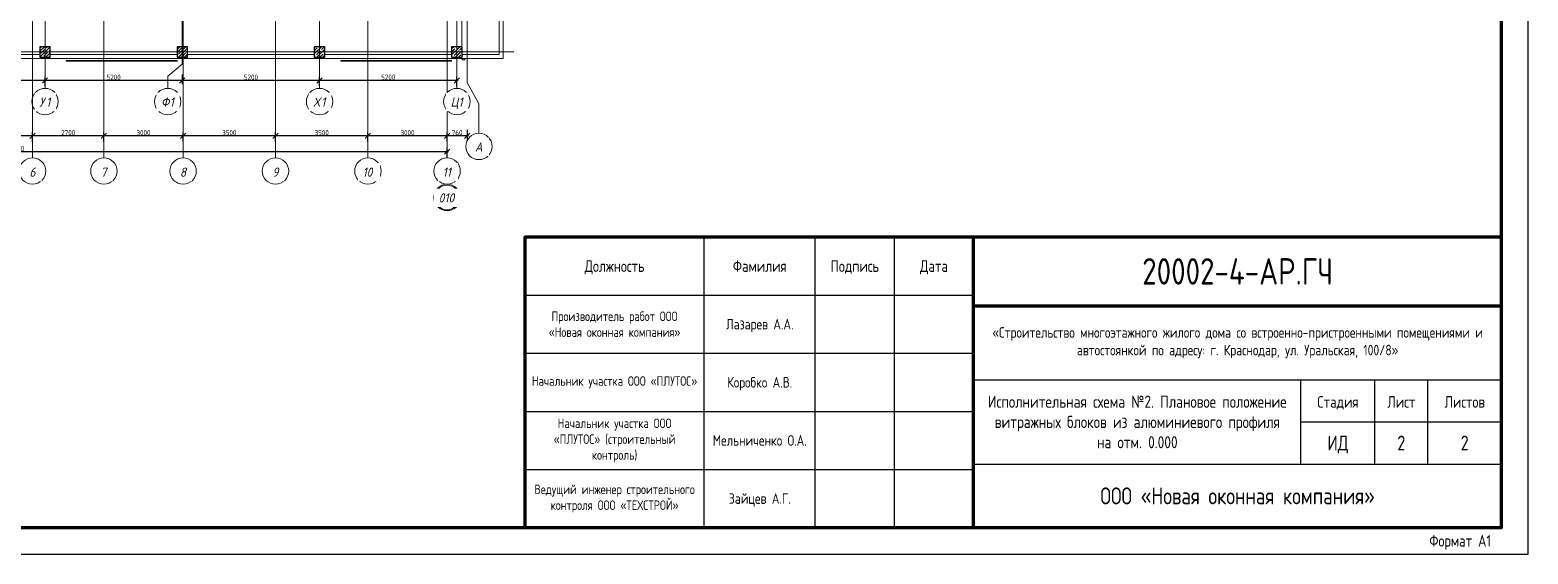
# Model space of a CAD drawing. Header units: millimetres. Extents: x -11854 to 4360091, y -19344 to 4989148.
# Drawn here: x 99603 to 156346, y -19344 to 495 of the extents above; entities that cross this region are included whole.
import ezdxf
from ezdxf.enums import TextEntityAlignment as Align

# ---------------------------------------------------------------- set-up
doc = ezdxf.new("R2010")
doc.units = ezdxf.units.MM
doc.linetypes.add('Линия сетки', pattern=[22.225, 12.7, -3.175, 3.175, -3.175])
doc.layers.get('0').update_dxf_attribs({"color": 254})
doc.layers.get('Defpoints').update_dxf_attribs({"color": 254})
for name, color, linetype, lineweight in [('A-ANNO-DIMS', 254, 'Continuous', 9), ('A-FLOR', 254, 'Continuous', 9), ('A-WALL', 254, 'Continuous', 9), ('S-GRID', 254, 'Continuous', 9), ('S-GRID-IDEN', 254, 'Continuous', 9)]:
    doc.layers.add(name, color=color, linetype=linetype, lineweight=lineweight)
doc.layers.add('РАМКА', color=7, linetype='Continuous')
doc.layers.add('ТЕКСТ', color=7, linetype='Continuous')
doc.styles.add('ISOCPEUR', font='isocpeur.ttf', dxfattribs={"width": 0.8, "height": 200})
doc.styles.add('ISOCPEUR_I', font='isocpeui.ttf', dxfattribs={"width": 0.9, "height": 350})
doc.styles.add('ИД', font='isocpeur.ttf', dxfattribs={"width": 0.8})
doc.dimstyles.new('2_0_мм_ISOCPEUR', dxfattribs={"dimscale": 304.8, "dimtxt": 199.196235, "dimasz": 0.656168, "dimexe": 0.459318, "dimexo": 0.625, "dimgap": 0.065617, "dimtad": 1, "dimdec": 0, "dimtxsty": 'ISOCPEUR', "dimblk1": 'OBLIQUE', "dimblk2": 'OBLIQUE', "dimsah": 1, "dimcen": 2.5, "dimdle": 0.164042, "dimazin": 3, "dimtfac": 1, "dimtix": 1, "dimtmove": 0, "dimatfit": 3, "dimfxl": 0.787402, "dimfxlon": 1, "dimtvp": 1, "dimarcsym": 2})
pattern_1 = [(45, (542041.67, 20914.14), (-114.04925, 114.04925), []), (45, (542155.72, 20914.14), (-114.04925, 114.04925), [201.613, -40.323, 3.353, -36.97])]

# ---------------------------------------------------------------- blocks, each defined once
blk = doc.blocks.new('Ось сетки - Заголовок сетки - Окружность 5 мм-84278-1А')
at = {"layer": 'S-GRID-IDEN'}
blk.add_circle((0, 0), 5, dxfattribs=at)
blk = doc.blocks.new('_Oblique')
at = {"color": 0, "linetype": 'ByBlock', "lineweight": -2}
blk.add_line((-0.5, -0.5), (0.5, 0.5), dxfattribs=at)
blk = doc.blocks.new('*D582')
at = {"layer": 'A-ANNO-DIMS', "color": 0, "lineweight": -2, "transparency": 16777216}
for p, q in [((82703, -3891), (82703, -4252)), ((115403, -4332), (115403, -3972)), ((115453, -4112), (82653, -4112))]:
    blk.add_line(p, q, dxfattribs=at)
at = {"layer": 'Defpoints', "color": 0, "transparency": 16777216}
for p in [(82703, -3872), (82703, -4112), (115403, -4352)]:
    blk.add_point(p, dxfattribs=at)
at = {"layer": 'A-ANNO-DIMS', "color": 0, "lineweight": -2, "transparency": 16777216, "xscale": 200, "yscale": 200, "zscale": 200, "rotation": 180}
blk.add_blockref('_Oblique', (82703, -4112), dxfattribs=at)
at = {"layer": 'A-ANNO-DIMS', "color": 0, "lineweight": -2, "transparency": 16777216, "xscale": 200, "yscale": 200, "zscale": 200}
blk.add_blockref('_Oblique', (115403, -4112), dxfattribs=at)
at = {"layer": 'A-ANNO-DIMS', "color": 0, "transparency": 16777216, "insert": (99053, -3992), "char_height": 200, "width": 666.54, "attachment_point": 5, "style": 'ISOCPEUR'}
blk.add_mtext('\\A1;32700', dxfattribs=at)
blk = doc.blocks.new('*D583')
at = {"layer": 'A-ANNO-DIMS', "color": 0, "lineweight": -2, "transparency": 16777216}
for p, q in [((115403, -3732), (115403, -3372)), ((116163, -3291), (116163, -3652)), ((116213, -3512), (115353, -3512))]:
    blk.add_line(p, q, dxfattribs=at)
at = {"layer": 'Defpoints', "color": 0, "transparency": 16777216}
for p in [(116163, -3272), (115403, -3512), (115403, -3752)]:
    blk.add_point(p, dxfattribs=at)
at = {"layer": 'A-ANNO-DIMS', "color": 0, "lineweight": -2, "transparency": 16777216, "xscale": 200, "yscale": 200, "zscale": 200, "rotation": 180}
blk.add_blockref('_Oblique', (115403, -3512), dxfattribs=at)
at = {"layer": 'A-ANNO-DIMS', "color": 0, "lineweight": -2, "transparency": 16777216, "xscale": 200, "yscale": 200, "zscale": 200}
blk.add_blockref('_Oblique', (116163, -3512), dxfattribs=at)
at = {"layer": 'A-ANNO-DIMS', "color": 0, "transparency": 16777216, "insert": (115783, -3392), "char_height": 200, "width": 399.92, "attachment_point": 5, "style": 'ISOCPEUR'}
blk.add_mtext('\\A1;760', dxfattribs=at)
blk = doc.blocks.new('*D584')
at = {"layer": 'A-ANNO-DIMS', "color": 0, "lineweight": -2, "transparency": 16777216}
for p, q in [((112403, -3732), (112403, -3372)), ((115403, -3732), (115403, -3372)), ((115453, -3512), (112353, -3512))]:
    blk.add_line(p, q, dxfattribs=at)
at = {"layer": 'Defpoints', "color": 0, "transparency": 16777216}
for p in [(112403, -3512), (112403, -3752), (115403, -3752)]:
    blk.add_point(p, dxfattribs=at)
at = {"layer": 'A-ANNO-DIMS', "color": 0, "lineweight": -2, "transparency": 16777216, "xscale": 200, "yscale": 200, "zscale": 200, "rotation": 180}
blk.add_blockref('_Oblique', (112403, -3512), dxfattribs=at)
at = {"layer": 'A-ANNO-DIMS', "color": 0, "lineweight": -2, "transparency": 16777216, "xscale": 200, "yscale": 200, "zscale": 200}
blk.add_blockref('_Oblique', (115403, -3512), dxfattribs=at)
at = {"layer": 'A-ANNO-DIMS', "color": 0, "transparency": 16777216, "insert": (113903, -3392), "char_height": 200, "width": 533.23, "attachment_point": 5, "style": 'ISOCPEUR'}
blk.add_mtext('\\A1;3000', dxfattribs=at)
blk = doc.blocks.new('*D585')
at = {"layer": 'A-ANNO-DIMS', "color": 0, "lineweight": -2, "transparency": 16777216}
for p, q in [((108903, -3732), (108903, -3372)), ((112403, -3732), (112403, -3372)), ((112453, -3512), (108853, -3512))]:
    blk.add_line(p, q, dxfattribs=at)
at = {"layer": 'Defpoints', "color": 0, "transparency": 16777216}
for p in [(108903, -3512), (108903, -3752), (112403, -3752)]:
    blk.add_point(p, dxfattribs=at)
at = {"layer": 'A-ANNO-DIMS', "color": 0, "lineweight": -2, "transparency": 16777216, "xscale": 200, "yscale": 200, "zscale": 200, "rotation": 180}
blk.add_blockref('_Oblique', (108903, -3512), dxfattribs=at)
at = {"layer": 'A-ANNO-DIMS', "color": 0, "lineweight": -2, "transparency": 16777216, "xscale": 200, "yscale": 200, "zscale": 200}
blk.add_blockref('_Oblique', (112403, -3512), dxfattribs=at)
at = {"layer": 'A-ANNO-DIMS', "color": 0, "transparency": 16777216, "insert": (110653, -3392), "char_height": 200, "width": 533.23, "attachment_point": 5, "style": 'ISOCPEUR'}
blk.add_mtext('\\A1;3500', dxfattribs=at)
blk = doc.blocks.new('*D586')
at = {"layer": 'A-ANNO-DIMS', "color": 0, "lineweight": -2, "transparency": 16777216}
for p, q in [((105403, -3732), (105403, -3372)), ((108903, -3732), (108903, -3372)), ((108953, -3512), (105353, -3512))]:
    blk.add_line(p, q, dxfattribs=at)
at = {"layer": 'Defpoints', "color": 0, "transparency": 16777216}
for p in [(105403, -3512), (105403, -3752), (108903, -3752)]:
    blk.add_point(p, dxfattribs=at)
at = {"layer": 'A-ANNO-DIMS', "color": 0, "lineweight": -2, "transparency": 16777216, "xscale": 200, "yscale": 200, "zscale": 200, "rotation": 180}
blk.add_blockref('_Oblique', (105403, -3512), dxfattribs=at)
at = {"layer": 'A-ANNO-DIMS', "color": 0, "lineweight": -2, "transparency": 16777216, "xscale": 200, "yscale": 200, "zscale": 200}
blk.add_blockref('_Oblique', (108903, -3512), dxfattribs=at)
at = {"layer": 'A-ANNO-DIMS', "color": 0, "transparency": 16777216, "insert": (107153, -3392), "char_height": 200, "width": 533.23, "attachment_point": 5, "style": 'ISOCPEUR'}
blk.add_mtext('\\A1;3500', dxfattribs=at)
blk = doc.blocks.new('*D587')
at = {"layer": 'A-ANNO-DIMS', "color": 0, "lineweight": -2, "transparency": 16777216}
for p, q in [((102403, -3732), (102403, -3372)), ((105403, -3732), (105403, -3372)), ((105453, -3512), (102353, -3512))]:
    blk.add_line(p, q, dxfattribs=at)
at = {"layer": 'Defpoints', "color": 0, "transparency": 16777216}
for p in [(102403, -3512), (102403, -3752), (105403, -3752)]:
    blk.add_point(p, dxfattribs=at)
at = {"layer": 'A-ANNO-DIMS', "color": 0, "lineweight": -2, "transparency": 16777216, "xscale": 200, "yscale": 200, "zscale": 200, "rotation": 180}
blk.add_blockref('_Oblique', (102403, -3512), dxfattribs=at)
at = {"layer": 'A-ANNO-DIMS', "color": 0, "lineweight": -2, "transparency": 16777216, "xscale": 200, "yscale": 200, "zscale": 200}
blk.add_blockref('_Oblique', (105403, -3512), dxfattribs=at)
at = {"layer": 'A-ANNO-DIMS', "color": 0, "transparency": 16777216, "insert": (103903, -3392), "char_height": 200, "width": 533.23, "attachment_point": 5, "style": 'ISOCPEUR'}
blk.add_mtext('\\A1;3000', dxfattribs=at)
blk = doc.blocks.new('*D588')
at = {"layer": 'A-ANNO-DIMS', "color": 0, "lineweight": -2, "transparency": 16777216}
for p, q in [((99703, -3732), (99703, -3372)), ((102403, -3732), (102403, -3372)), ((102453, -3512), (99653, -3512))]:
    blk.add_line(p, q, dxfattribs=at)
at = {"layer": 'Defpoints', "color": 0, "transparency": 16777216}
for p in [(99703, -3512), (99703, -3752), (102403, -3752)]:
    blk.add_point(p, dxfattribs=at)
at = {"layer": 'A-ANNO-DIMS', "color": 0, "lineweight": -2, "transparency": 16777216, "xscale": 200, "yscale": 200, "zscale": 200, "rotation": 180}
blk.add_blockref('_Oblique', (99703, -3512), dxfattribs=at)
at = {"layer": 'A-ANNO-DIMS', "color": 0, "lineweight": -2, "transparency": 16777216, "xscale": 200, "yscale": 200, "zscale": 200}
blk.add_blockref('_Oblique', (102403, -3512), dxfattribs=at)
at = {"layer": 'A-ANNO-DIMS', "color": 0, "transparency": 16777216, "insert": (101053, -3392), "char_height": 200, "width": 533.23, "attachment_point": 5, "style": 'ISOCPEUR'}
blk.add_mtext('\\A1;2700', dxfattribs=at)
blk = doc.blocks.new('*D589')
at = {"layer": 'A-ANNO-DIMS', "color": 0, "lineweight": -2, "transparency": 16777216}
for p, q in [((95703, -3732), (95703, -3372)), ((99703, -3732), (99703, -3372)), ((99753, -3512), (95653, -3512))]:
    blk.add_line(p, q, dxfattribs=at)
at = {"layer": 'Defpoints', "color": 0, "transparency": 16777216}
for p in [(95703, -3512), (95703, -3752), (99703, -3752)]:
    blk.add_point(p, dxfattribs=at)
at = {"layer": 'A-ANNO-DIMS', "color": 0, "lineweight": -2, "transparency": 16777216, "xscale": 200, "yscale": 200, "zscale": 200, "rotation": 180}
blk.add_blockref('_Oblique', (95703, -3512), dxfattribs=at)
at = {"layer": 'A-ANNO-DIMS', "color": 0, "lineweight": -2, "transparency": 16777216, "xscale": 200, "yscale": 200, "zscale": 200}
blk.add_blockref('_Oblique', (99703, -3512), dxfattribs=at)
at = {"layer": 'A-ANNO-DIMS', "color": 0, "transparency": 16777216, "insert": (97703, -3392), "char_height": 200, "width": 551.62, "attachment_point": 5, "style": 'ISOCPEUR'}
blk.add_mtext('\\A1;4000', dxfattribs=at)
blk = doc.blocks.new('Ось сетки - Заголовок сетки - Окружность 5 ДВОЙНОЙ мм-2920442-1А')
at = {"layer": 'S-GRID-IDEN'}
for radius in [5, 4.67]:
    blk.add_circle((0, 0), radius, dxfattribs=at)
blk = doc.blocks.new('*D649')
at = {"layer": 'A-ANNO-DIMS', "color": 0, "lineweight": -2, "transparency": 16777216}
for p, q in [((115823, -1413), (110523, -1413)), ((110573, -1634), (110573, -1273)), ((115773, -1634), (115773, -1273))]:
    blk.add_line(p, q, dxfattribs=at)
at = {"layer": 'Defpoints', "color": 0, "transparency": 16777216}
for p in [(110573, -1413), (110573, -1653), (115773, -1653)]:
    blk.add_point(p, dxfattribs=at)
at = {"layer": 'A-ANNO-DIMS', "color": 0, "lineweight": -2, "transparency": 16777216, "xscale": 200, "yscale": 200, "zscale": 200, "rotation": 180}
blk.add_blockref('_Oblique', (110573, -1413), dxfattribs=at)
at = {"layer": 'A-ANNO-DIMS', "color": 0, "lineweight": -2, "transparency": 16777216, "xscale": 200, "yscale": 200, "zscale": 200}
blk.add_blockref('_Oblique', (115773, -1413), dxfattribs=at)
at = {"layer": 'A-ANNO-DIMS', "color": 0, "transparency": 16777216, "insert": (113173, -1293), "char_height": 200, "width": 533.23, "attachment_point": 5, "style": 'ISOCPEUR'}
blk.add_mtext('\\A1;5200', dxfattribs=at)
blk = doc.blocks.new('*D650')
at = {"layer": 'A-ANNO-DIMS', "color": 0, "lineweight": -2, "transparency": 16777216}
for p, q in [((110623, -1413), (105323, -1413)), ((105373, -1192), (105373, -1553)), ((110573, -1634), (110573, -1273))]:
    blk.add_line(p, q, dxfattribs=at)
at = {"layer": 'Defpoints', "color": 0, "transparency": 16777216}
for p in [(105373, -1173), (105373, -1413), (110573, -1653)]:
    blk.add_point(p, dxfattribs=at)
at = {"layer": 'A-ANNO-DIMS', "color": 0, "lineweight": -2, "transparency": 16777216, "xscale": 200, "yscale": 200, "zscale": 200, "rotation": 180}
blk.add_blockref('_Oblique', (105373, -1413), dxfattribs=at)
at = {"layer": 'A-ANNO-DIMS', "color": 0, "lineweight": -2, "transparency": 16777216, "xscale": 200, "yscale": 200, "zscale": 200}
blk.add_blockref('_Oblique', (110573, -1413), dxfattribs=at)
at = {"layer": 'A-ANNO-DIMS', "color": 0, "transparency": 16777216, "insert": (107973, -1293), "char_height": 200, "width": 533.23, "attachment_point": 5, "style": 'ISOCPEUR'}
blk.add_mtext('\\A1;5200', dxfattribs=at)
blk = doc.blocks.new('*D651')
at = {"layer": 'A-ANNO-DIMS', "color": 0, "lineweight": -2, "transparency": 16777216}
for p, q in [((105423, -1413), (100123, -1413)), ((100173, -1634), (100173, -1273)), ((105373, -1192), (105373, -1553))]:
    blk.add_line(p, q, dxfattribs=at)
at = {"layer": 'Defpoints', "color": 0, "transparency": 16777216}
for p in [(100173, -1413), (100173, -1653), (105373, -1173)]:
    blk.add_point(p, dxfattribs=at)
at = {"layer": 'A-ANNO-DIMS', "color": 0, "lineweight": -2, "transparency": 16777216, "xscale": 200, "yscale": 200, "zscale": 200, "rotation": 180}
blk.add_blockref('_Oblique', (100173, -1413), dxfattribs=at)
at = {"layer": 'A-ANNO-DIMS', "color": 0, "lineweight": -2, "transparency": 16777216, "xscale": 200, "yscale": 200, "zscale": 200}
blk.add_blockref('_Oblique', (105373, -1413), dxfattribs=at)
at = {"layer": 'A-ANNO-DIMS', "color": 0, "transparency": 16777216, "insert": (102773, -1293), "char_height": 200, "width": 533.23, "attachment_point": 5, "style": 'ISOCPEUR'}
blk.add_mtext('\\A1;5200', dxfattribs=at)
blk = doc.blocks.new('*D652')
at = {"layer": 'A-ANNO-DIMS', "color": 0, "lineweight": -2, "transparency": 16777216}
for p, q in [((100223, -1413), (94923, -1413)), ((94973, -1634), (94973, -1273)), ((100173, -1634), (100173, -1273))]:
    blk.add_line(p, q, dxfattribs=at)
at = {"layer": 'Defpoints', "color": 0, "transparency": 16777216}
for p in [(94973, -1413), (94973, -1653), (100173, -1653)]:
    blk.add_point(p, dxfattribs=at)
at = {"layer": 'A-ANNO-DIMS', "color": 0, "lineweight": -2, "transparency": 16777216, "xscale": 200, "yscale": 200, "zscale": 200, "rotation": 180}
blk.add_blockref('_Oblique', (94973, -1413), dxfattribs=at)
at = {"layer": 'A-ANNO-DIMS', "color": 0, "lineweight": -2, "transparency": 16777216, "xscale": 200, "yscale": 200, "zscale": 200}
blk.add_blockref('_Oblique', (100173, -1413), dxfattribs=at)
at = {"layer": 'A-ANNO-DIMS', "color": 0, "transparency": 16777216, "insert": (97573, -1293), "char_height": 200, "width": 533.23, "attachment_point": 5, "style": 'ISOCPEUR'}
blk.add_mtext('\\A1;5200', dxfattribs=at)

msp = doc.modelspace()

# ---------------------------------------------------------------- hatches: boundary and pattern name
at = {"layer": 'A-WALL'}
h = msp.add_hatch(dxfattribs=at)
h.set_pattern_fill('FP_1', color=8, style=0, pattern_type=2)
h.set_pattern_definition(pattern_1)
h.paths.add_polyline_path([(100372.6, -537.6), (100372.6, -137.6), (99972.6, -137.6), (99972.6, -537.6)])
h = msp.add_hatch(dxfattribs=at)
h.set_pattern_fill('FP_1', color=8, style=0, pattern_type=2)
h.set_pattern_definition(pattern_1)
h.paths.add_polyline_path([(105572.6, -537.6), (105572.6, -137.6), (105172.6, -137.6), (105172.6, -537.6), (105520.7, -537.6)])
h = msp.add_hatch(dxfattribs=at)
h.set_pattern_fill('FP_1', color=8, style=0, pattern_type=2)
h.set_pattern_definition(pattern_1)
h.paths.add_polyline_path([(110772.6, -537.6), (110772.6, -137.6), (110372.6, -137.6), (110372.6, -537.6), (110597.5, -537.6)])
h = msp.add_hatch(dxfattribs=at)
h.set_pattern_fill('FP_1', color=8, style=0, pattern_type=2)
h.set_pattern_definition(pattern_1)
h.paths.add_polyline_path([(115972.6, -537.6), (115972.6, -137.6), (115572.6, -137.6), (115572.6, -537.6), (115833, -537.6)])

# ---------------------------------------------------------------- linework, layer by layer
at = {"layer": 'A-FLOR', "color": 8}
msp.add_line((115966.4, 1922.4), (115966.4, -137.6), dxfattribs=at)
at = {"layer": 'A-WALL', "color": 8}
for p, q in [((117372.6, -427.6), (117372.6, 28101.2)), ((117532.6, 28101.2), (117532.6, -587.6)), ((95172.6, -427.6), (99972.6, -427.6)), ((100372.6, -427.6), (105172.6, -427.6)), ((105572.6, -427.6), (110372.6, -427.6)), ((110772.6, -427.6), (115572.6, -427.6)), ((115972.6, -427.6), (117372.6, -427.6)), ((117532.6, -587.6), (80979.6, -587.6)), ((100973, -656.3), (105172.5, -656.3)), ((100973, -656.3), (100973, -686.3)), ((105172.5, -686.3), (100973, -686.3)), ((105172.5, -656.3), (105172.5, -686.3)), ((111372.4, -656.3), (115572, -656.3)), ((111372.4, -656.3), (111372.4, -686.3)), ((115572, -686.3), (111372.4, -686.3)), ((115572, -656.3), (115572, -686.3)), ((115972.6, -637.6), (115972.6, -587.6)), ((115972.6, -637.6), (116072.6, -637.6)), ((116072.6, -587.6), (116072.6, -637.6))]:
    msp.add_line(p, q, dxfattribs=at)
at = {"layer": 'A-WALL', "color": 8, "lineweight": 25}
for p, q in [((100372.6, -137.6), (99972.6, -137.6)), ((99972.6, -137.6), (99972.6, -537.6)), ((99972.6, -537.6), (100372.6, -537.6)), ((100372.6, -537.6), (100372.6, -137.6)), ((105572.6, -137.6), (105172.6, -137.6)), ((105172.6, -137.6), (105172.6, -537.6)), ((105172.6, -537.6), (105572.6, -537.6)), ((105572.6, -537.6), (105572.6, -137.6)), ((110772.6, -137.6), (110372.6, -137.6)), ((110372.6, -137.6), (110372.6, -537.6)), ((110372.6, -537.6), (110772.6, -537.6)), ((110772.6, -537.6), (110772.6, -137.6)), ((115972.6, -137.6), (115572.6, -137.6)), ((115572.6, -137.6), (115572.6, -537.6)), ((115572.6, -537.6), (115972.6, -537.6)), ((115972.6, -537.6), (115972.6, -137.6))]:
    msp.add_line(p, q, dxfattribs=at)
at = {"layer": 'S-GRID', "color": 8, "linetype": 'Линия сетки'}
for p, q in [((116162.5, 26188.3), (116162.5, -1496.5)), ((105372.6, 8374.9), (105372.6, -803.6)), ((117934.2, -337.6), (78806.8, -337.6))]:
    msp.add_line(p, q, dxfattribs=at)
at = {"layer": 'S-GRID', "color": 8}
for p, q in [((105372.6, -803.6), (104819, -1251.3)), ((116162.5, -1496.5), (116610.4, -2302.6))]:
    msp.add_line(p, q, dxfattribs=at)
at = {"layer": 'РАМКА', "lineweight": 25}
for p, q in [((125146, -18344), (125146, -7344)), ((129346, -18344), (129346, -7344)), ((132346, -18344), (132346, -7344)), ((118346, -9544), (135346, -9544)), ((118346, -11744), (135346, -11744)), ((135346, -12744), (155346, -12744)), ((147746, -15944), (147746, -12744)), ((150546, -15944), (150546, -12744)), ((152546, -15944), (152546, -12744)), ((118346, -13944), (135346, -13944)), ((147746, -14344), (155346, -14344)), ((118346, -16144), (135346, -16144)), ((135346, -15944), (155346, -15944))]:
    msp.add_line(p, q, dxfattribs=at)
at = {"layer": 'РАМКА', "lineweight": 70}
for p, q in [((135346, -18344), (135346, -7344)), ((135346, -9944), (155346, -9944))]:
    msp.add_line(p, q, dxfattribs=at)
msp.add_lwpolyline([(118346, -18344), (155346, -18344), (155346, -7344), (118346, -7344)], close=True, dxfattribs=at)

# ---------------------------------------------------------------- block references
at = {"layer": 'S-GRID-IDEN', "color": 8, "xscale": 99.99999999999991, "yscale": 99.99999999999991, "zscale": 99.99999999999991, "rotation": 180}
for p in [(100172.6, -2215.3), (104819, -2215.3), (110572.6, -2215.3), (115772.6, -2215.3), (116610.4, -3914.1), (99702.6, -4843.8), (102402.6, -4843.8), (105402.6, -4843.8), (108902.6, -4843.8), (112402.6, -4843.8), (115402.6, -4843.8)]:
    msp.add_blockref('Ось сетки - Заголовок сетки - Окружность 5 мм-84278-1А', p, dxfattribs=at)

# ---------------------------------------------------------------- texts
at = {"layer": 'ТЕКСТ', "style": 'ИД', "width": 0.8}
for s, height, p in [('Должность', 440, (121746, -8444)), ('Фамилия', 440, (127246, -8444)), ('Подпись', 440, (130846, -8444)), ('Дата', 440, (133846, -8444)), ('20002-4-АР.ГЧ', 1000, (145346, -8644)), ('Лазарев А.А.', 400, (127246, -10644)), ('Коробко А.В.', 400, (127246, -12844)), ('Стадия', 440, (149146, -13584)), ('Лист', 440, (151546, -13584)), ('Листов', 440, (153946, -13584)), ('Мельниченко О.А.', 400, (127246, -15044)), ('ИД', 560, (149146, -15144)), ('2', 560, (151546, -15144)), ('2', 560, (153946, -15144)), ('ООО «Новая оконная компания»', 640, (145346, -17144)), ('Зайцев А.Г.', 400, (127246, -17244))]:
    msp.add_text(s, height=height, dxfattribs=at).set_placement(p, align=Align.MIDDLE_CENTER)
msp.add_text('Формат А1', height=440, dxfattribs=at).set_placement((154946, -18844), align=Align.MIDDLE_RIGHT)
at = {"layer": 'ТЕКСТ', "attachment_point": 5, "style": 'ИД'}
for s, insert, char_height, width in [('Производитель работ ООО «Новая оконная компания»', (121746, -10644), 360, 6200), ('«Строительство многоэтажного жилого дома со встроенно-пристроенными помещениями и автостоянкой по адресу: г. Краснодар, ул. Уральская, 100/8»', (145346, -11344), 400, 19000), ('Начальник участка ООО «ПЛУТОС»', (121746, -12844), 360, 6200), ('Исполнительная схема №2. Плановое положение витражных блоков из алюминиевого профиля\\Pна отм. 0.000', (141546, -14344), 460, 11600), ('Начальник участка ООО «ПЛУТОС» (строительный контроль)', (121746, -15044), 360, 6200), ('Ведущий инженер строительного контроля ООО «ТЕХСТРОЙ»', (121746, -17244), 360, 6200)]:
    msp.add_mtext(s, dxfattribs=dict(at, insert=insert, char_height=char_height, width=width))

# ---------------------------------------------------------------- dimensions: what is measured, and where the dimension line sits
at = {"layer": 'A-ANNO-DIMS', "color": 8}
for base, p1, p2, override, picture, middle in [((95702.6, -3511.5), (99702.6, -3751.5), (95702.6, -3751.5), {"dimfxl": 4000}, '*D589', (97702.6, -3391.5)), ((99702.6, -3511.5), (102402.6, -3751.5), (99702.6, -3751.5), {"dimfxl": 2700}, '*D588', (101052.6, -3391.5)), ((102402.6, -3511.5), (105402.6, -3751.5), (102402.6, -3751.5), {"dimfxl": 3000.002727}, '*D587', (103902.6, -3391.5)), ((105402.6, -3511.5), (108902.6, -3751.5), (105402.6, -3751.5), {"dimfxl": 3500}, '*D586', (107152.6, -3391.5)), ((108902.6, -3511.5), (112402.6, -3751.5), (108902.6, -3751.5), {"dimfxl": 3500}, '*D585', (110652.6, -3391.5)), ((112402.6, -3511.5), (115402.6, -3751.5), (112402.6, -3751.5), {"dimfxl": 3000}, '*D584', (113902.6, -3391.5))]:
    dim = msp.add_linear_dim(base=base, p1=p1, p2=p2, dimstyle='2_0_мм_ISOCPEUR', override=override, dxfattribs=at)
    dim.commit()
    dim.dimension.update_dxf_attribs({"geometry": picture, "text_midpoint": middle})

# ---------------------------------------------------------------- next in the draw order: texts
at = {"layer": 'S-GRID-IDEN', "color": 8, "char_height": 350, "attachment_point": 1, "style": 'ISOCPEUR_I', "bg_fill": 2}
for s, insert, width in [('\\fISOCPEUR|b0|i1|c204|p34|;\\W.9;Х', (110337.3, -2058), 360.759), ('\\fISOCPEUR|b0|i1|c204|p34|;\\W.9;А', (116458.9, -3756.8), 360.759), ('\\fISOCPEUR|b0|i1|c204|p34|;\\W.9;6', (99583.4, -4712.9), 281.392), ('\\fISOCPEUR|b0|i1|c204|p34|;\\W.9;7', (102283.4, -4712.9), 281.392), ('\\fISOCPEUR|b0|i1|c204|p34|;\\W.9;8', (105283.4, -4712.9), 281.392), ('\\fISOCPEUR|b0|i1|c204|p34|;\\W.9;9', (108783.4, -4712.9), 281.392), ('10', (112200.2, -4712.9), 483.418), ('11', (115233, -4712.9), 404.05)]:
    msp.add_mtext(s, dxfattribs=dict(at, insert=insert, width=width))

# ---------------------------------------------------------------- next in the draw order: linework, layer by layer
at = {"layer": 'S-GRID', "color": 8, "linetype": 'Линия сетки'}
for p, q in [((99702.6, 26233.7), (99702.6, -4343.8)), ((102402.6, 26233.7), (102402.6, -4343.8)), ((105402.6, 26233.7), (105402.6, -4343.8)), ((108902.6, 26233.7), (108902.6, -4343.8)), ((112402.6, 26233.7), (112402.6, -4343.8)), ((115402.6, 26233.7), (115402.6, -4343.8)), ((115402.6, 21247.1), (115402.6, -4343.8))]:
    msp.add_line(p, q, dxfattribs=at)
at = {"layer": 'S-GRID', "color": 8}
msp.add_line((116610.4, -2302.6), (116610.4, -3414.1), dxfattribs=at)

# ---------------------------------------------------------------- next in the draw order: block references
at = {"layer": 'S-GRID-IDEN', "color": 8, "xscale": 99.99999999999991, "yscale": 99.99999999999991, "zscale": 99.99999999999991, "rotation": 180}
msp.add_blockref('Ось сетки - Заголовок сетки - Окружность 5 ДВОЙНОЙ мм-2920442-1А', (115402.6, -5843.8), dxfattribs=at)

# ---------------------------------------------------------------- next in the draw order: texts
at = {"layer": 'S-GRID-IDEN', "color": 8, "insert": (110635, -2058), "char_height": 350, "width": 202.025, "attachment_point": 1, "style": 'ISOCPEUR_I', "bg_fill": 2}
msp.add_mtext('\\fISOCPEUR|b0|i1|c204|p34|;\\W.9;1', dxfattribs=at)

# ---------------------------------------------------------------- next in the draw order: dimensions: what is measured, and where the dimension line sits
at = {"layer": 'A-ANNO-DIMS', "color": 8}
for base, p1, p2, override, picture, middle in [((115402.6, -3511.5), (116162.5, -3271.5), (115402.6, -3751.5), {"dimfxl": 898.868323}, '*D583', (115782.5, -3391.5)), ((82702.6, -4111.5), (115402.6, -4351.5), (82702.6, -3871.5), {"dimfxl": 32703.522746}, '*D582', (99052.6, -3991.5))]:
    dim = msp.add_linear_dim(base=base, p1=p1, p2=p2, dimstyle='2_0_мм_ISOCPEUR', override=override, dxfattribs=at)
    dim.commit()
    dim.dimension.update_dxf_attribs({"geometry": picture, "text_midpoint": middle})

# ---------------------------------------------------------------- next in the draw order: linework, layer by layer
at = {"layer": 'S-GRID', "color": 8, "linetype": 'Линия сетки'}
msp.add_line((110572.6, 8374.9), (110572.6, -1715.3), dxfattribs=at)

# ---------------------------------------------------------------- next in the draw order: texts
at = {"layer": 'S-GRID-IDEN', "color": 8, "char_height": 350, "attachment_point": 1, "style": 'ISOCPEUR_I', "bg_fill": 2}
for s, insert, width in [('\\fISOCPEUR|b0|i1|c204|p34|;\\W.9;У', (99955.3, -2058), 317.468), ('\\fISOCPEUR|b0|i1|c204|p34|;\\W.9;Ф', (104568.9, -2058), 396.835), ('\\fISOCPEUR|b0|i1|c204|p34|;\\W.9;Ц', (115537.3, -2058), 360.759), ('010', (115084.1, -5686.5), 764.81)]:
    msp.add_mtext(s, dxfattribs=dict(at, insert=insert, width=width))

# ---------------------------------------------------------------- next in the draw order: texts
at = {"layer": 'S-GRID-IDEN', "color": 8, "char_height": 350, "width": 202.025, "attachment_point": 1, "style": 'ISOCPEUR_I', "bg_fill": 2}
for insert in [(100217.3, -2058), (104896.3, -2058), (115835, -2058)]:
    msp.add_mtext('\\fISOCPEUR|b0|i1|c204|p34|;\\W.9;1', dxfattribs=dict(at, insert=insert))

# ---------------------------------------------------------------- next in the draw order: linework, layer by layer
at = {"layer": 'S-GRID', "color": 8, "linetype": 'Линия сетки'}
for p, q in [((100172.6, 8374.9), (100172.6, -1715.3)), ((115772.6, 8374.9), (115772.6, -1715.3))]:
    msp.add_line(p, q, dxfattribs=at)
at = {"layer": 'S-GRID', "color": 8}
msp.add_line((104819, -1251.3), (104819, -1715.3), dxfattribs=at)
at = {"layer": 'РАМКА', "lineweight": 25}
msp.add_lwpolyline([(-11854, -19344), (156346, -19344), (156346, 99456), (-11854, 99456)], close=True, dxfattribs=at)
at = {"layer": 'РАМКА', "lineweight": 70}
msp.add_lwpolyline([(-7854, -18344), (155346, -18344), (155346, 98456), (-7854, 98456)], close=True, dxfattribs=at)

# ---------------------------------------------------------------- next in the draw order: dimensions: what is measured, and where the dimension line sits
at = {"layer": 'A-ANNO-DIMS', "color": 8}
for base, p1, p2, override, picture, middle in [((94972.6, -1413), (100172.6, -1653), (94972.6, -1653), {"dimfxl": 5200}, '*D652', (97572.6, -1293)), ((100172.6, -1413), (105372.6, -1173), (100172.6, -1653), {"dimfxl": 5222.106855}, '*D651', (102772.6, -1293)), ((105372.6, -1413), (110572.6, -1653), (105372.6, -1173), {"dimfxl": 5222.106855}, '*D650', (107972.6, -1293)), ((110572.6, -1413), (115772.6, -1653), (110572.6, -1653), {"dimfxl": 5200}, '*D649', (113172.6, -1293))]:
    dim = msp.add_linear_dim(base=base, p1=p1, p2=p2, dimstyle='2_0_мм_ISOCPEUR', override=override, dxfattribs=at)
    dim.commit()
    dim.dimension.update_dxf_attribs({"geometry": picture, "text_midpoint": middle})

doc.saveas('drawing.dxf')
